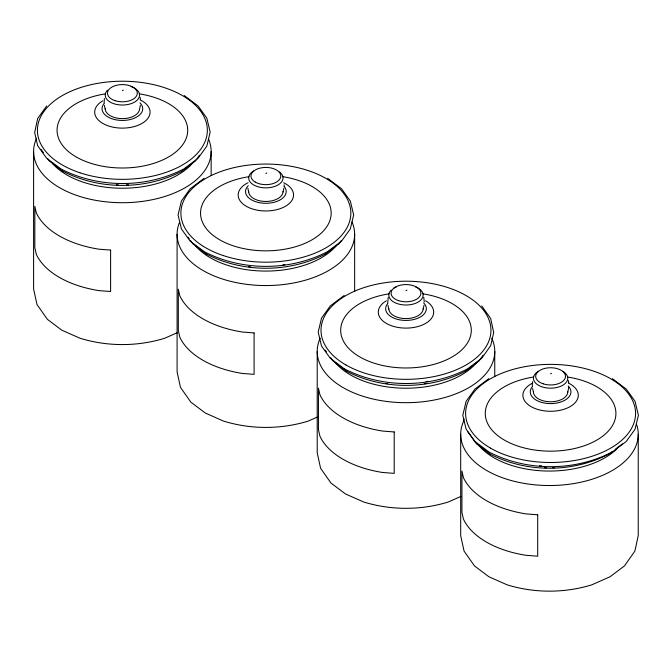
<?xml version="1.0" encoding="UTF-8"?>
<svg xmlns="http://www.w3.org/2000/svg" width="672" height="672" viewBox="0 0 672 672"><rect width="100%" height="100%" fill="white"/><g stroke="black" fill="none" stroke-linecap="round" stroke-linejoin="round"><path stroke-width="1.01" d="M284.113 185.9L284.147 184.758M532.342 383.93L532.342 386.207M104.378 98.498L104.126 103.06M532.434 382.788L532.594 381.654M568.756 387.349L567.773 392.272M140.381 105.336L139.558 109.124M283.861 188.177L283.038 191.965M388.198 297.352L387.736 303.038M423.99 305.315L423.158 309.103M463.798 420.042L464.041 419.101M46.662 105.966L37.657 118.541L34.667 132.594L37.657 145.698L46.662 158.273L60.875 168.924C98.683 188.395 146.068 188.395 183.876 168.924L198.089 158.273L206.825 146.101L210.185 132.124L206.825 118.138L198.089 105.966L184.195 95.508M199.55 155.19L195.342 161.053L181.952 171.125M341.233 240.542L338.831 243.894L325.441 253.966M483.16 355.169L478.951 361.032L465.562 371.112M204.044 178.349L190.151 188.807L181.415 200.978L178.055 214.964L181.415 228.942L190.151 241.114L204.364 251.765C242.172 271.236 289.548 271.236 327.365 251.765L341.578 241.114L350.305 228.942L353.665 214.964L350.305 200.978L341.578 188.807L327.684 178.349M344.165 295.495L330.271 305.945L321.535 318.125L318.184 332.102L321.535 346.088L330.271 358.26L344.165 368.71M488.779 378.664L474.886 389.113L466.15 401.293L462.79 415.271L466.15 429.257L474.886 441.428L489.098 452.08C526.907 471.551 574.283 471.551 612.091 452.08M609.05 453.953L612.394 451.433M615.745 448.913L622.44 443.873M612.41 451.878L626.304 441.428L635.04 429.257L638.4 415.271L635.04 401.293L626.304 389.113L612.41 378.664M122.38 90.686L123.295 90.157M265.86 173.527L266.776 172.998M405.989 290.674L406.904 290.144M550.595 373.842L551.51 373.313M181.633 171.335C145.202 190.1 99.548 190.1 63.118 171.335M325.122 254.176C288.691 272.941 243.037 272.941 206.606 254.176M177.341 332.665L164.674 338.268C137.239 346.676 107.52 346.676 80.077 338.268L61.816 330.187L47.41 319.351L36.977 304.517L33.6 289.052L33.6 151.452M317.092 417.161L308.162 421.109C280.72 429.517 251 429.517 223.566 421.109L205.296 413.028L190.89 402.192L180.466 387.358L177.089 371.893L177.089 234.293M465.242 371.314C428.812 390.079 383.158 390.079 346.727 371.314M460.942 496.406L448.283 502.009C420.84 510.418 391.129 510.418 363.686 502.009L345.425 493.92L331.01 483.092L320.586 468.258L317.209 452.794L317.209 351.439M608.731 454.154C572.292 472.92 526.646 472.92 490.216 454.154M344.484 368.911C382.292 388.382 429.677 388.382 467.485 368.911L481.698 358.26L490.703 345.685L493.693 332.581L490.703 318.52L481.698 305.945M489.896 453.953L476.507 443.873L467.813 431.726M206.287 253.966L192.898 243.894L190.495 240.542M346.408 371.112L333.018 361.032L330.616 357.68M62.798 171.125L49.409 161.053L47.611 158.542M325.206 350.137L326.407 351.817M188.084 237.191L189.286 238.862M40.992 149.318L43.403 152.67M533.417 392.272L532.594 388.483M388.811 309.103L387.979 305.315M248.682 191.965L247.859 188.177M105.202 109.124L104.378 105.336M568.378 380.52L568.756 382.788M423.772 297.352L424.267 301.896M140.162 97.373L140.532 99.641M638.249 434.28L638.249 535.634L634.872 551.099L624.439 565.933L610.033 576.761L591.772 584.85C564.329 593.258 534.61 593.258 507.175 584.85L488.905 576.761L474.499 565.933L464.066 551.099L460.69 535.634L460.69 434.28M494.76 351.439L494.76 376.513M354.64 234.293L354.64 291.623M211.151 151.452L211.151 175.426M208.572 139.18A88.78 51.257 0 0 1 121.489 202.709A88.78 51.257 0 0 1 36.624 138.188M191.806 164.01A78.422 45.276 0 0 1 121.59 188.236A78.422 45.276 0 0 1 52.231 163.204M128.47 184.766A81.799 47.225 0 0 1 126.428 184.842M118.322 184.842A81.799 47.225 0 0 1 116.29 184.766M140.179 99.893A27.695 15.985 0 0 1 143.06 122.766A27.695 15.985 0 0 1 103.37 123.766A27.695 15.985 0 0 1 102.799 100.834M139.474 109.57A17.161 9.904 0 0 1 121.632 118.608A17.161 9.904 0 0 1 105.218 108.713M139.986 102.841A20.328 11.735 0 0 1 123.043 120.439A20.328 11.735 0 0 1 104.143 103.513M139.28 93.853A65.318 37.716 0 0 1 175.888 151.914A65.318 37.716 0 0 1 68.872 151.914A65.318 37.716 0 0 1 105.47 93.853M130.956 86.545A17.161 9.904 0 0 1 137.239 100.078A17.161 9.904 0 0 1 113.795 103.706A17.161 9.904 0 0 1 107.52 90.174M568.403 383.04A27.695 15.985 0 0 1 570.738 406.258A27.695 15.985 0 0 1 530.452 406.258A27.695 15.985 0 0 1 532.787 383.04M567.756 391.86A17.161 9.904 0 0 1 550.595 401.772A17.161 9.904 0 0 1 533.434 391.86M568.201 385.988A20.328 11.735 0 0 1 551.258 403.595A20.328 11.735 0 0 1 532.367 386.669M562.733 371.272A17.161 9.904 0 0 1 562.733 385.283A17.161 9.904 0 0 1 538.465 385.283A17.161 9.904 0 0 1 538.465 371.272M567.504 377.009A65.318 37.716 0 0 1 604.103 435.07A65.318 37.716 0 0 1 497.087 435.07A65.318 37.716 0 0 1 533.686 377.009M541.523 465.889A84.966 49.056 0 0 1 539.507 465.746M636.787 425.023A88.78 51.257 0 0 1 545.908 485.486A88.78 51.257 0 0 1 463.722 421.008M617.383 448.417A78.422 45.276 0 0 1 546.319 471.022A78.422 45.276 0 0 1 478.624 445.2M554.543 467.636A81.799 47.225 0 0 1 552.51 467.695M546.437 467.695A81.799 47.225 0 0 1 544.396 467.636M425.569 300.812A27.695 15.985 0 0 1 425.569 323.425A27.695 15.985 0 0 1 386.4 323.425A27.695 15.985 0 0 1 386.4 300.812M423.142 308.692A17.161 9.904 0 0 1 405.989 318.595A17.161 9.904 0 0 1 388.828 308.692M423.595 302.82A20.328 11.735 0 0 1 406.644 320.426A20.328 11.735 0 0 1 387.752 303.5M415.514 286.868A17.161 9.904 0 0 1 420.462 300.426A17.161 9.904 0 0 1 397.085 303.576A17.161 9.904 0 0 1 391.121 290.153M393.851 288.103A17.161 9.904 0 0 1 396.455 286.868M422.89 293.84A65.318 37.716 0 0 1 459.488 351.893A65.318 37.716 0 0 1 352.481 351.893A65.318 37.716 0 0 1 389.08 293.84M427.98 381.326A84.966 49.056 0 0 1 426.031 381.612M491.736 338.167A88.78 51.257 0 0 1 405.989 402.688A88.78 51.257 0 0 1 320.233 338.167M476.826 362.359A78.422 45.276 0 0 1 405.989 388.214A78.422 45.276 0 0 1 335.143 362.359M426.182 383.418A81.799 47.225 0 0 1 424.208 383.695M387.761 383.695A81.799 47.225 0 0 1 385.787 383.418M352.052 222.02A88.78 51.257 0 0 1 266.75 285.55A88.78 51.257 0 0 1 179.256 223.02M336.008 246.044A78.422 45.276 0 0 1 265.86 271.076A78.422 45.276 0 0 1 195.712 246.044M250.631 266.918A81.799 47.225 0 0 1 248.632 266.683M283.668 182.734A27.695 15.985 0 0 1 286.003 205.951A27.695 15.985 0 0 1 245.717 205.951A27.695 15.985 0 0 1 248.06 182.734M283.021 191.554A17.161 9.904 0 0 1 265.86 201.457A17.161 9.904 0 0 1 248.699 191.554M284.096 186.354A20.328 11.735 0 0 1 265.196 203.28A20.328 11.735 0 0 1 248.254 185.682M279.476 171.931A17.161 9.904 0 0 1 276.889 185.556A17.161 9.904 0 0 1 253.21 184.657A17.161 9.904 0 0 1 253.73 170.957M282.769 176.694A65.318 37.716 0 0 1 319.368 234.755A65.318 37.716 0 0 1 212.352 234.755A65.318 37.716 0 0 1 248.959 176.694M284.928 264.6A84.966 49.056 0 0 1 282.962 264.852M110.611 250.085L99.12 249.211A88.78 51.257 0 0 1 36.347 212.965L34.835 206.338L34.835 247.758L36.347 254.394A88.78 51.257 0 0 0 99.12 290.632L110.611 291.505L110.611 250.085M254.092 332.926L242.609 332.052A88.78 51.257 0 0 1 179.827 295.806L178.315 289.178L178.315 330.599L179.827 337.226A88.78 51.257 0 0 0 242.609 373.472L254.092 374.346L254.092 332.926M394.212 431.945L382.729 431.071A88.78 51.257 0 0 1 319.956 394.834L318.444 388.198L318.444 429.618L319.956 436.254A88.78 51.257 0 0 0 382.729 472.492L394.212 473.365L394.212 431.945M537.701 514.786L526.21 513.912A88.78 51.257 0 0 1 463.436 477.674L461.924 471.038L461.924 512.459L463.436 519.095A88.78 51.257 0 0 0 526.21 555.332L537.701 556.206L537.701 514.786M114.92 100.649A14.91 8.61 0 0 0 137.29 93.198A14.91 8.61 0 0 0 114.92 85.739A14.91 8.61 0 0 0 114.92 100.649M79.892 172.763A84.966 49.056 0 0 0 207.346 130.284A84.966 49.056 0 0 0 79.892 87.797A84.966 49.056 0 0 0 79.892 172.763M543.136 383.804A14.91 8.61 0 0 0 565.505 376.345A14.91 8.61 0 0 0 543.136 368.894A14.91 8.61 0 0 0 543.136 383.804M490.51 448.123A84.966 49.056 0 0 0 632.671 426.132A84.966 49.056 0 0 0 528.604 366.047A84.966 49.056 0 0 0 490.51 448.123M398.53 300.636A14.91 8.61 0 0 0 420.899 293.177A14.91 8.61 0 0 0 398.53 285.726A14.91 8.61 0 0 0 398.53 300.636M345.904 364.955A84.966 49.056 0 0 0 488.057 342.964A84.966 49.056 0 0 0 383.989 282.878A84.966 49.056 0 0 0 345.904 364.955M255.318 182.129A14.91 8.61 0 0 0 280.266 178.265A14.91 8.61 0 0 0 262.004 167.723A14.91 8.61 0 0 0 255.318 182.129M223.381 255.604A84.966 49.056 0 0 0 350.834 213.125A84.966 49.056 0 0 0 223.381 170.638A84.966 49.056 0 0 0 223.381 255.604"/></g></svg>
